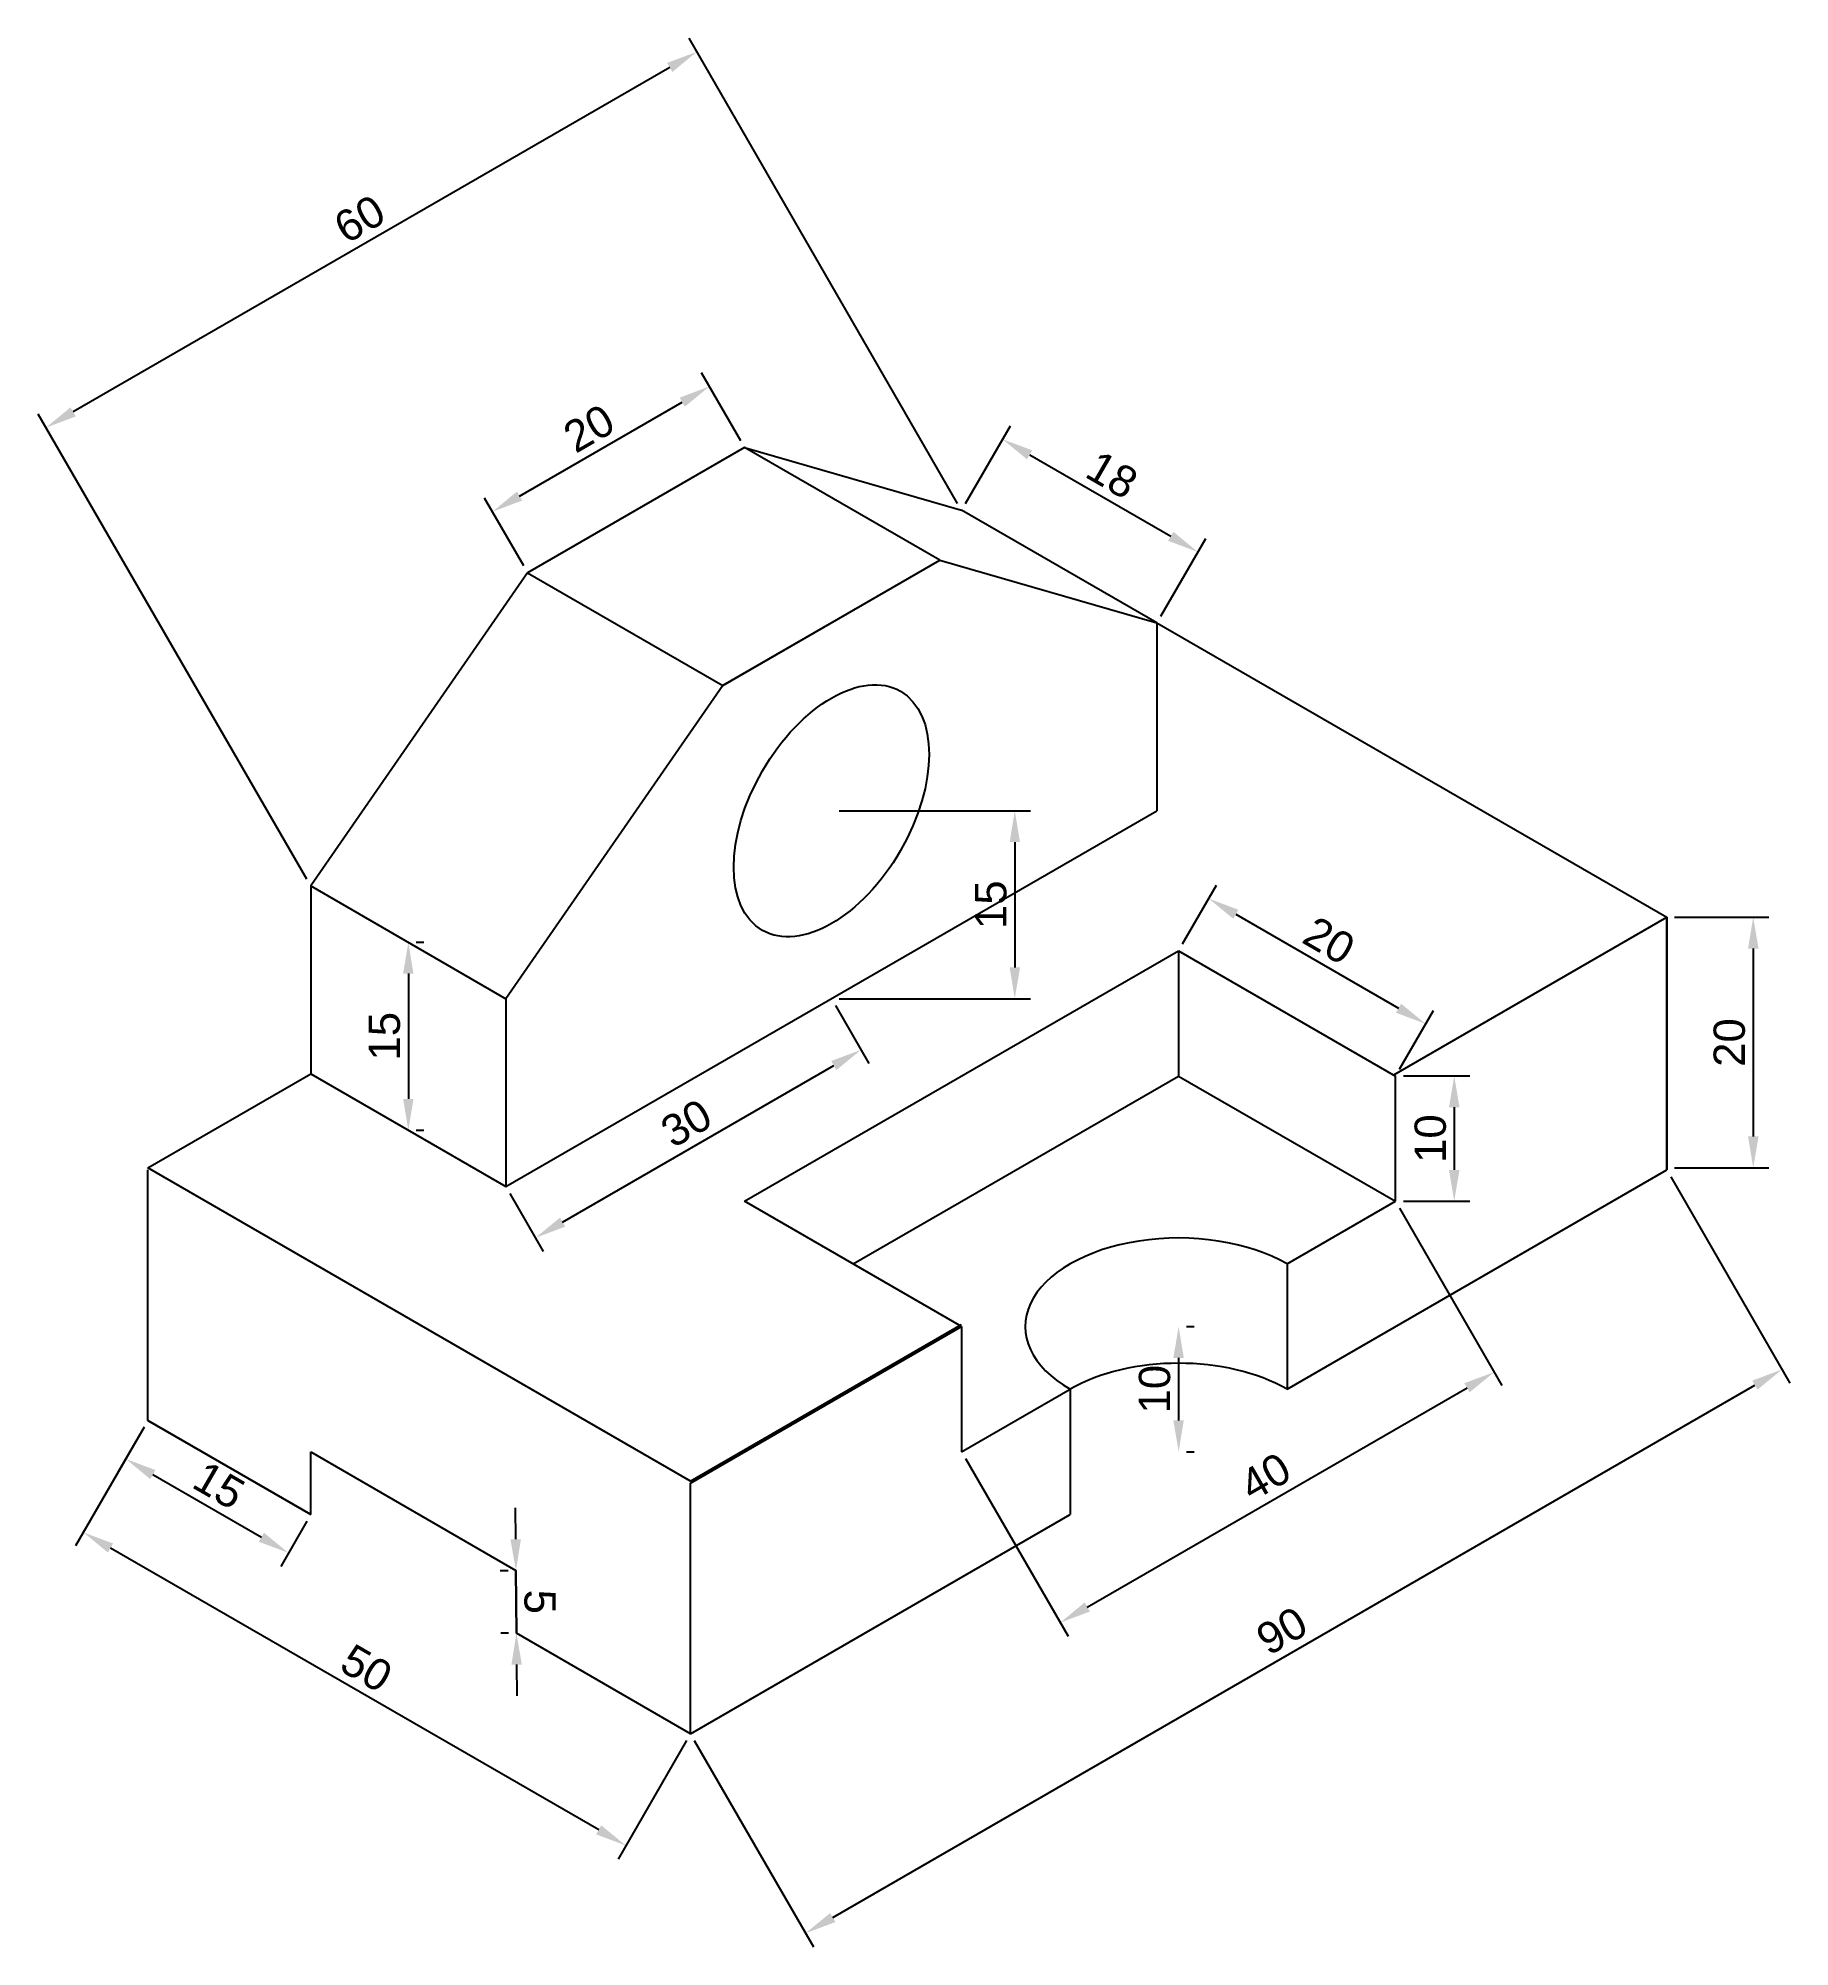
# Model space of a CAD drawing. Header units: millimetres. Extents: x 3204 to 6590, y 603 to 1319.
# Drawn here: x 3203.8 to 3343.7, y 603.3 to 755.7 of the extents above; entities outside this region: 1.
import ezdxf

# ---------------------------------------------------------------- set-up
doc = ezdxf.new("R2010")
doc.units = ezdxf.units.MM
doc.styles.get("Standard").update_dxf_attribs({"font": 'arial.ttf'})
doc.dimstyles.new('ISO-25', dxfattribs={"dimtxt": 2.5, "dimasz": 2.5, "dimexe": 1.25, "dimexo": 0.625, "dimtad": 1, "dimtxsty": 'Standard', "dimcen": 2.5, "dimadec": 0, "dimazin": 0, "dimtfac": 1, "dimtmove": 0, "dimatfit": 3, "dimfxl": 1, "dimarcsym": 0})

# ---------------------------------------------------------------- blocks, each defined once
blk = doc.blocks.new('*D2')
at = {"color": 0, "lineweight": -2, "transparency": 16777216}
for p, q in [((3334.46, 685.52), (3341.99, 685.52)), ((3340.74, 683.02), (3340.74, 668.02)), ((3334.46, 665.52), (3341.99, 665.52))]:
    blk.add_line(p, q, dxfattribs=at)
at = {"color": 0, "transparency": 16777216}
for points in [[(3340.32, 683.02), (3341.16, 683.02), (3340.74, 685.52)], [(3340.32, 668.02), (3341.16, 668.02), (3340.74, 665.52)]]:
    blk.add_solid(points, dxfattribs=at)
at = {"layer": 'Defpoints', "color": 0, "transparency": 16777216}
for p in [(3333.84, 685.52), (3333.84, 665.52), (3340.74, 665.52)]:
    blk.add_point(p, dxfattribs=at)
at = {"color": 0, "transparency": 16777216, "insert": (3338.84, 675.52), "char_height": 2.5, "attachment_point": 5, "rotation": 90}
blk.add_mtext('20', dxfattribs=at)
blk = doc.blocks.new('*D3')
at = {"color": 0, "lineweight": -2, "transparency": 16777216}
for p, q in [((3334.15, 664.81), (3343.66, 648.33)), ((3267.26, 605.67), (3340.87, 648.17)), ((3256.21, 619.81), (3265.72, 603.33))]:
    blk.add_line(p, q, dxfattribs=at)
at = {"color": 0, "transparency": 16777216}
for points in [[(3340.66, 648.53), (3341.08, 647.81), (3343.03, 649.42)], [(3267.05, 606.03), (3267.47, 605.31), (3265.09, 604.42)]]:
    blk.add_solid(points, dxfattribs=at)
at = {"layer": 'Defpoints', "color": 0, "transparency": 16777216}
for p in [(3333.84, 665.35), (3343.03, 649.42), (3255.89, 620.35)]:
    blk.add_point(p, dxfattribs=at)
at = {"color": 0, "transparency": 16777216, "insert": (3303.11, 628.56), "char_height": 2.5, "attachment_point": 5, "rotation": 30}
blk.add_mtext('90', dxfattribs=at)
blk = doc.blocks.new('*D4')
at = {"color": 0, "lineweight": -2, "transparency": 16777216}
for p, q in [((3277.86, 718.56), (3281.44, 724.76)), ((3282.98, 722.43), (3294.24, 715.93)), ((3293.45, 709.56), (3297.03, 715.76))]:
    blk.add_line(p, q, dxfattribs=at)
at = {"color": 0, "transparency": 16777216}
for points in [[(3283.19, 722.79), (3282.77, 722.07), (3280.81, 723.68)], [(3294.45, 716.29), (3294.03, 715.57), (3296.4, 714.68)]]:
    blk.add_solid(points, dxfattribs=at)
at = {"layer": 'Defpoints', "color": 0, "transparency": 16777216}
for p in [(3277.55, 718.02), (3296.4, 714.68), (3293.13, 709.02)]:
    blk.add_point(p, dxfattribs=at)
at = {"color": 0, "transparency": 16777216, "insert": (3289.56, 720.83), "char_height": 2.5, "attachment_point": 5, "rotation": 330}
blk.add_mtext('18', dxfattribs=at)
blk = doc.blocks.new('*D5')
at = {"color": 0, "lineweight": -2, "transparency": 16777216}
for p, q in [((3277.23, 718.56), (3255.79, 755.69)), ((3254.25, 753.36), (3206.62, 725.86)), ((3225.27, 688.56), (3203.83, 725.69))]:
    blk.add_line(p, q, dxfattribs=at)
at = {"color": 0, "transparency": 16777216}
for points in [[(3254.04, 753.72), (3254.46, 753), (3256.42, 754.61)], [(3206.41, 726.22), (3206.83, 725.5), (3204.46, 724.61)]]:
    blk.add_solid(points, dxfattribs=at)
at = {"layer": 'Defpoints', "color": 0, "transparency": 16777216}
for p in [(3204.46, 724.61), (3277.55, 718.02), (3225.58, 688.02)]:
    blk.add_point(p, dxfattribs=at)
at = {"color": 0, "transparency": 16777216, "insert": (3229.49, 741.26), "char_height": 2.5, "attachment_point": 5, "rotation": 30}
blk.add_mtext('60', dxfattribs=at)
blk = doc.blocks.new('*D6')
at = {"color": 0, "lineweight": -2, "transparency": 16777216}
for p, q in [((3212.28, 644.81), (3206.82, 635.34)), ((3248.58, 612.67), (3209.61, 635.17)), ((3255.58, 619.81), (3250.12, 610.34))]:
    blk.add_line(p, q, dxfattribs=at)
at = {"color": 0, "transparency": 16777216}
for points in [[(3209.81, 635.53), (3209.4, 634.81), (3207.44, 636.42)], [(3248.78, 613.03), (3248.37, 612.31), (3250.74, 611.42)]]:
    blk.add_solid(points, dxfattribs=at)
at = {"layer": 'Defpoints', "color": 0, "transparency": 16777216}
for p in [(3212.59, 645.35), (3207.44, 636.42), (3255.89, 620.35)]:
    blk.add_point(p, dxfattribs=at)
at = {"color": 0, "transparency": 16777216, "insert": (3230.04, 625.57), "char_height": 2.5, "attachment_point": 5, "rotation": 330}
blk.add_mtext('50', dxfattribs=at)
blk = doc.blocks.new('*D9')
at = {"color": 0, "lineweight": -2, "transparency": 16777216}
for p, q in [((3312.5, 662.31), (3320.68, 648.13)), ((3287.58, 630.46), (3317.89, 647.96)), ((3277.86, 642.31), (3286.04, 628.13))]:
    blk.add_line(p, q, dxfattribs=at)
at = {"color": 0, "transparency": 16777216}
for points in [[(3317.68, 648.33), (3318.1, 647.6), (3320.06, 649.21)], [(3287.37, 630.83), (3287.79, 630.1), (3285.42, 629.21)]]:
    blk.add_solid(points, dxfattribs=at)
at = {"layer": 'Defpoints', "color": 0, "transparency": 16777216}
for p in [(3312.19, 662.85), (3320.06, 649.21), (3277.55, 642.85)]:
    blk.add_point(p, dxfattribs=at)
at = {"color": 0, "transparency": 16777216, "insert": (3301.79, 640.86), "char_height": 2.5, "attachment_point": 5, "rotation": 30}
blk.add_mtext('40', dxfattribs=at)
blk = doc.blocks.new('*D10')
at = {"color": 0, "lineweight": -2, "transparency": 16777216}
for p, q in [((3259.91, 723.56), (3256.78, 728.98)), ((3242.25, 719.14), (3255.24, 726.64)), ((3242.59, 713.56), (3239.46, 718.98))]:
    blk.add_line(p, q, dxfattribs=at)
at = {"color": 0, "transparency": 16777216}
for points in [[(3255.04, 727), (3255.45, 726.28), (3257.41, 727.89)], [(3242.05, 719.5), (3242.46, 718.78), (3240.09, 717.89)]]:
    blk.add_solid(points, dxfattribs=at)
at = {"layer": 'Defpoints', "color": 0, "transparency": 16777216}
for p in [(3257.41, 727.89), (3260.22, 723.02), (3242.9, 713.02)]:
    blk.add_point(p, dxfattribs=at)
at = {"color": 0, "transparency": 16777216, "insert": (3247.8, 724.54), "char_height": 2.5, "attachment_point": 5, "rotation": 30}
blk.add_mtext('20', dxfattribs=at)
blk = doc.blocks.new('*D12')
at = {"color": 0, "lineweight": -2, "transparency": 16777216}
for p, q in [((3234, 683.52), (3234.63, 683.52)), ((3233.38, 681.02), (3233.38, 671.02)), ((3234, 668.52), (3234.63, 668.52))]:
    blk.add_line(p, q, dxfattribs=at)
at = {"color": 0, "transparency": 16777216}
for points in [[(3232.96, 681.02), (3233.79, 681.02), (3233.38, 683.52)], [(3232.96, 671.02), (3233.79, 671.02), (3233.38, 668.52)]]:
    blk.add_solid(points, dxfattribs=at)
at = {"layer": 'Defpoints', "color": 0, "transparency": 16777216}
for p in [(3233.38, 683.52), (3233.38, 668.52), (3233.38, 668.52)]:
    blk.add_point(p, dxfattribs=at)
at = {"color": 0, "transparency": 16777216, "insert": (3231.48, 676.02), "char_height": 2.5, "attachment_point": 5, "rotation": 90}
blk.add_mtext('15', dxfattribs=at)
blk = doc.blocks.new('*D13')
at = {"color": 0, "lineweight": -2, "transparency": 16777216}
for p, q in [((3295.18, 683.39), (3297.89, 688.09)), ((3299.43, 685.76), (3312.42, 678.26)), ((3312.5, 673.39), (3315.21, 678.09))]:
    blk.add_line(p, q, dxfattribs=at)
at = {"color": 0, "transparency": 16777216}
for points in [[(3299.64, 686.12), (3299.23, 685.4), (3297.27, 687.01)], [(3312.63, 678.62), (3312.22, 677.9), (3314.59, 677.01)]]:
    blk.add_solid(points, dxfattribs=at)
at = {"layer": 'Defpoints', "color": 0, "transparency": 16777216}
for p in [(3294.87, 682.85), (3314.59, 677.01), (3312.19, 672.85)]:
    blk.add_point(p, dxfattribs=at)
at = {"color": 0, "transparency": 16777216, "insert": (3306.88, 683.66), "char_height": 2.5, "attachment_point": 5, "rotation": 330}
blk.add_mtext('20', dxfattribs=at)
blk = doc.blocks.new('*D14')
at = {"color": 0, "lineweight": -2, "transparency": 16777216}
for p, q in [((3312.81, 672.85), (3318.12, 672.85)), ((3316.87, 670.35), (3316.87, 665.35)), ((3312.81, 662.85), (3318.12, 662.85))]:
    blk.add_line(p, q, dxfattribs=at)
at = {"color": 0, "transparency": 16777216}
for points in [[(3316.45, 670.35), (3317.29, 670.35), (3316.87, 672.85)], [(3316.45, 665.35), (3317.29, 665.35), (3316.87, 662.85)]]:
    blk.add_solid(points, dxfattribs=at)
at = {"layer": 'Defpoints', "color": 0, "transparency": 16777216}
for p in [(3312.19, 672.85), (3312.19, 662.85), (3316.87, 662.85)]:
    blk.add_point(p, dxfattribs=at)
at = {"color": 0, "transparency": 16777216, "insert": (3314.97, 667.85), "char_height": 2.5, "attachment_point": 5, "rotation": 90}
blk.add_mtext('10', dxfattribs=at)
blk = doc.blocks.new('*D15')
at = {"color": 0, "lineweight": -2, "transparency": 16777216}
for p, q in [((3267.78, 694.02), (3283.04, 694.02)), ((3281.79, 691.52), (3281.79, 681.52)), ((3267.78, 679.02), (3283.04, 679.02))]:
    blk.add_line(p, q, dxfattribs=at)
at = {"color": 0, "transparency": 16777216}
for points in [[(3281.38, 691.52), (3282.21, 691.52), (3281.79, 694.02)], [(3281.38, 681.52), (3282.21, 681.52), (3281.79, 679.02)]]:
    blk.add_solid(points, dxfattribs=at)
at = {"layer": 'Defpoints', "color": 0, "transparency": 16777216}
for p in [(3267.15, 694.02), (3267.15, 679.02), (3281.79, 679.02)]:
    blk.add_point(p, dxfattribs=at)
at = {"color": 0, "transparency": 16777216, "insert": (3279.89, 686.52), "char_height": 2.5, "attachment_point": 5, "rotation": 90}
blk.add_mtext('15', dxfattribs=at)
blk = doc.blocks.new('*D16')
at = {"color": 0, "lineweight": -2, "transparency": 16777216}
for p, q in [((3212.28, 644.81), (3210.2, 641.19)), ((3212.99, 641.03), (3221.65, 636.03)), ((3225.27, 637.31), (3223.19, 633.69))]:
    blk.add_line(p, q, dxfattribs=at)
at = {"color": 0, "transparency": 16777216}
for points in [[(3213.19, 641.39), (3212.78, 640.67), (3210.82, 642.28)], [(3221.85, 636.39), (3221.44, 635.67), (3223.81, 634.78)]]:
    blk.add_solid(points, dxfattribs=at)
at = {"layer": 'Defpoints', "color": 0, "transparency": 16777216}
for p in [(3212.59, 645.35), (3225.58, 637.85), (3223.81, 634.78)]:
    blk.add_point(p, dxfattribs=at)
at = {"color": 0, "transparency": 16777216, "insert": (3218.27, 640.17), "char_height": 2.5, "attachment_point": 5, "rotation": 330}
blk.add_mtext('15', dxfattribs=at)
blk = doc.blocks.new('*D18')
at = {"color": 0, "lineweight": -2, "transparency": 16777216}
for p, q in [((3241.95, 635.87), (3241.93, 638.37)), ((3241.34, 633.36), (3240.72, 633.36)), ((3241.97, 633.37), (3242.01, 628.37)), ((3241.38, 628.36), (3240.76, 628.36)), ((3242.02, 625.87), (3242.04, 623.37))]:
    blk.add_line(p, q, dxfattribs=at)
at = {"color": 0, "transparency": 16777216}
for points in [[(3242.37, 635.87), (3241.53, 635.86), (3241.97, 633.37)], [(3242.44, 625.87), (3241.61, 625.86), (3242.01, 628.37)]]:
    blk.add_solid(points, dxfattribs=at)
at = {"layer": 'Defpoints', "color": 0, "transparency": 16777216}
for p in [(3241.97, 633.37), (3242.01, 628.37), (3242.01, 628.37)]:
    blk.add_point(p, dxfattribs=at)
at = {"color": 0, "transparency": 16777216, "insert": (3243.88, 630.88), "char_height": 2.5, "attachment_point": 5, "rotation": 270.4299}
blk.add_mtext('5', dxfattribs=at)
blk = doc.blocks.new('*D19')
at = {"color": 0, "lineweight": -2, "transparency": 16777216}
for p, q in [((3295.49, 652.85), (3296.12, 652.85)), ((3294.87, 650.35), (3294.87, 645.35)), ((3295.49, 642.85), (3296.12, 642.85))]:
    blk.add_line(p, q, dxfattribs=at)
at = {"color": 0, "transparency": 16777216}
for points in [[(3294.45, 650.35), (3295.28, 650.35), (3294.87, 652.85)], [(3294.45, 645.35), (3295.28, 645.35), (3294.87, 642.85)]]:
    blk.add_solid(points, dxfattribs=at)
at = {"layer": 'Defpoints', "color": 0, "transparency": 16777216}
for p in [(3294.87, 652.85), (3294.87, 642.85), (3294.87, 642.85)]:
    blk.add_point(p, dxfattribs=at)
at = {"color": 0, "transparency": 16777216, "insert": (3292.96, 647.85), "char_height": 2.5, "attachment_point": 5, "rotation": 90}
blk.add_mtext('10', dxfattribs=at)
blk = doc.blocks.new('*D20')
at = {"color": 0, "lineweight": -2, "transparency": 16777216}
for p, q in [((3267.47, 678.48), (3270.14, 673.85)), ((3245.69, 661.18), (3267.35, 673.68)), ((3241.48, 663.48), (3244.15, 658.85))]:
    blk.add_line(p, q, dxfattribs=at)
at = {"color": 0, "transparency": 16777216}
for points in [[(3267.14, 674.05), (3267.55, 673.32), (3269.51, 674.93)], [(3245.49, 661.55), (3245.9, 660.82), (3243.53, 659.93)]]:
    blk.add_solid(points, dxfattribs=at)
at = {"layer": 'Defpoints', "color": 0, "transparency": 16777216}
for p in [(3267.15, 679.02), (3269.51, 674.93), (3241.17, 664.02)]:
    blk.add_point(p, dxfattribs=at)
at = {"color": 0, "transparency": 16777216, "insert": (3255.57, 669.08), "char_height": 2.5, "attachment_point": 5, "rotation": 30}
blk.add_mtext('30', dxfattribs=at)

msp = doc.modelspace()

# ---------------------------------------------------------------- linework, layer by layer
for p, q in [((3260.225, 723.018), (3242.904, 713.018)), ((3275.813, 714.018), (3260.225, 723.018)), ((3260.225, 723.018), (3277.545, 718.018)), ((3293.133, 709.018), (3277.545, 718.018)), ((3258.492, 704.018), (3275.813, 714.018)), ((3275.813, 714.018), (3293.133, 709.018)), ((3242.904, 713.018), (3225.584, 688.018)), ((3242.904, 713.018), (3258.492, 704.018)), ((3267.153, 709.018), (3258.492, 704.018)), ((3293.133, 709.018), (3333.837, 685.518)), ((3293.133, 709.018), (3333.837, 685.518)), ((3293.133, 709.018), (3293.133, 694.018)), ((3258.492, 704.018), (3241.172, 679.018)), ((3241.172, 664.018), (3293.133, 694.018)), ((3225.584, 688.018), (3241.172, 679.018)), ((3225.584, 688.018), (3225.584, 673.018)), ((3312.038, 672.933), (3333.837, 685.518)), ((3312.038, 672.933), (3333.837, 685.518)), ((3333.837, 685.518), (3333.837, 665.347)), ((3333.837, 665.347), (3333.837, 685.518)), ((3260.225, 662.847), (3294.866, 682.847)), ((3294.866, 682.847), (3312.186, 672.847)), ((3294.866, 682.847), (3294.866, 672.847)), ((3241.172, 679.018), (3241.172, 664.018)), ((3212.593, 665.518), (3225.584, 673.018)), ((3212.593, 665.518), (3225.584, 673.018)), ((3212.593, 665.518), (3225.584, 673.018)), ((3225.584, 673.018), (3241.172, 664.018)), ((3268.885, 657.847), (3294.866, 672.847)), ((3294.866, 672.847), (3312.186, 662.847)), ((3312.186, 662.847), (3312.186, 672.847)), ((3255.894, 640.518), (3212.593, 665.518)), ((3255.894, 640.518), (3212.593, 665.518)), ((3212.593, 645.347), (3212.593, 665.347)), ((3303.526, 647.847), (3333.837, 665.347)), ((3277.545, 652.847), (3260.225, 662.847)), ((3303.526, 657.847), (3312.186, 662.847)), ((3303.526, 657.847), (3303.526, 647.847)), ((3255.894, 640.518), (3277.545, 653.018)), ((3255.894, 640.518), (3277.397, 652.933)), ((3255.894, 640.518), (3277.397, 652.933)), ((3255.894, 640.347), (3277.545, 652.847)), ((3277.545, 652.847), (3277.545, 642.847)), ((3268.885, 647.847), (3268.737, 647.933)), ((3277.545, 642.847), (3286.205, 647.847)), ((3286.205, 647.847), (3286.205, 637.847)), ((3212.593, 645.347), (3225.584, 637.847)), ((3225.584, 637.847), (3212.593, 645.347)), ((3225.584, 637.847), (3225.584, 642.847)), ((3225.584, 642.847), (3241.968, 633.366)), ((3255.894, 620.347), (3255.894, 640.347)), ((3255.894, 620.347), (3286.205, 637.847)), ((3242.005, 628.366), (3241.968, 633.366)), ((3255.894, 620.347), (3242.005, 628.366))]:
    msp.add_line(p, q)
for centre, end_param in [((6581.164, 1310.747), 7.0685835), ((3294.866, 652.847), 7.0685835), ((3294.866, 642.847), 5.4977871)]:
    msp.add_ellipse(centre, major_axis=(-12.247, 0), ratio=0.5773503, start_param=3.9269908, end_param=end_param)
msp.add_ellipse((3267.153, 694.018), major_axis=(-5.511, -9.546), ratio=0.5773503)

# ---------------------------------------------------------------- dimensions: what is measured, and where the dimension line sits
for p1, p2, distance, picture, middle in [((3277.545, 718.018), (3225.584, 688.018), -42.254, '*D5', (3229.486, 741.258)), ((3242.904, 713.018), (3260.225, 723.018), 5.629, '*D10', (3247.799, 724.54)), ((3277.545, 718.018), (3293.133, 709.018), 6.537, '*D4', (3289.559, 720.826)), ((3294.866, 682.847), (3312.186, 672.847), 4.806, '*D13', (3306.88, 683.656)), ((3241.172, 664.018), (3267.153, 679.018), -4.715, '*D20', (3255.569, 669.082)), ((3255.894, 620.347), (3333.837, 665.347), -18.395, '*D3', (3303.112, 628.563)), ((3277.545, 642.847), (3312.186, 662.847), -15.741, '*D9', (3301.785, 640.861)), ((3255.894, 620.347), (3212.593, 645.347), 10.305, '*D6', (3230.042, 625.569)), ((3212.593, 645.347), (3225.584, 637.847), -3.546, '*D16', (3218.266, 640.173)), ((3241.968, 633.366), (3242.005, 628.366), 0, '*D18', (3243.883, 630.88))]:
    dim = msp.add_aligned_dim(p1=p1, p2=p2, distance=distance, dimstyle='ISO-25')
    dim.commit()
    dim.dimension.update_dxf_attribs({"geometry": picture, "text_midpoint": middle})
for base, p1, p2, picture, middle in [((3281.792, 679.018), (3267.153, 694.018), (3267.153, 679.018), '*D15', (3279.891, 686.518)), ((3340.741, 665.518), (3333.837, 685.518), (3333.837, 665.518), '*D2', (3338.839, 675.518)), ((3233.378, 668.518), (3233.378, 683.518), (3233.378, 668.518), '*D12', (3231.476, 676.018)), ((3316.869, 662.847), (3312.186, 672.847), (3312.186, 662.847), '*D14', (3314.967, 667.847)), ((3294.866, 642.847), (3294.866, 652.847), (3294.866, 642.847), '*D19', (3292.964, 647.847))]:
    dim = msp.add_linear_dim(base=base, p1=p1, p2=p2, angle=90, dimstyle='ISO-25')
    dim.commit()
    dim.dimension.update_dxf_attribs({"geometry": picture, "text_midpoint": middle})

doc.saveas('drawing.dxf')
